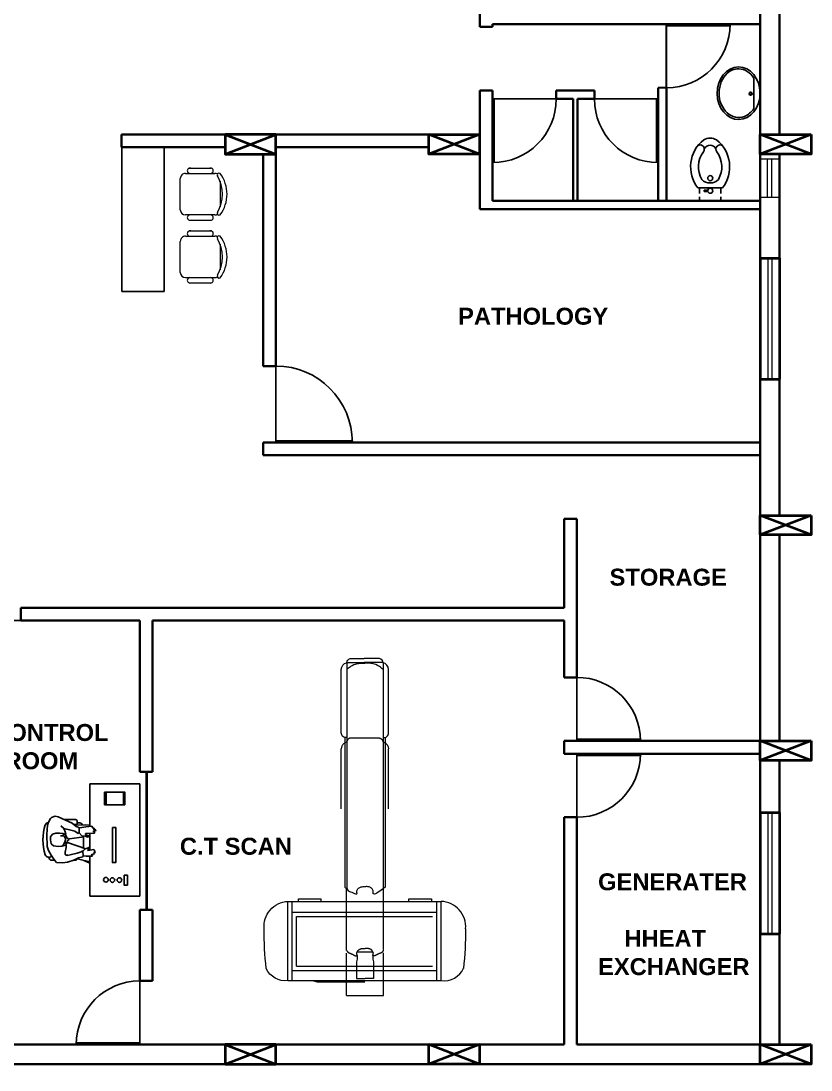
# Model space of a CAD drawing. Header units: inches. Extents: x -17070 to 527, y 504 to 2398.
# Drawn here: x -10616.26 to -10606.95, y 517.13 to 529.5 of the extents above; entities that cross this region are included whole.
import ezdxf

# ---------------------------------------------------------------- set-up
doc = ezdxf.new("R2010")
doc.units = ezdxf.units.IN
doc.linetypes.add('DGN_STYLE_4', pattern=[9.674615, 4.834286, -2.417143, 0.006043, -2.417143])
for name, color, linetype, lineweight in [('52-FL-PMS-EQUIP-OUTL', 1, 'Continuous', 20), ('54-F-PMS-EQ-MVT', 7, 'DGN_STYLE_4', 0), ('59-C-PMS-EQ-MVT', 7, 'DGN_STYLE_4', 0), ('COL', 5, 'Continuous', 40), ('ELE-1', 105, 'Continuous', 40), ('furniture', 42, 'Continuous', 9), ('section', 1, 'Continuous', 35), ('wall', 7, 'Continuous', 30), ('WIN', 4, 'Continuous', 20)]:
    doc.layers.add(name, color=color, linetype=linetype, lineweight=lineweight)
for name, color, linetype in [('A-Flor-Pfix', 140, 'Continuous'), ('DOOR', 5, 'Continuous'), ('elevation', 7, 'Continuous'), ('EWD_wall', 7, 'Continuous'), ('mez. flr.', 7, 'Continuous'), ('toilet furniture', 37, 'Continuous')]:
    doc.layers.add(name, color=color, linetype=linetype)
doc.styles.add('ROMANC', font='arialbd.ttf', dxfattribs={"height": 0.35})

# ---------------------------------------------------------------- blocks, each defined once
blk = doc.blocks.new('*U22')
at = {"layer": '52-FL-PMS-EQUIP-OUTL'}
for p, q in [((-0.637, 0.431, 0.55), (0.524, 0.431, 0.55)), ((0.649, 0.332, -0.586), (0.649, 0.016, -0.586)), ((0.722, 0.269, 0.55), (0.722, 0.013, 0.55)), ((0.649, -0.332, -0.533), (0.649, 0.016, -0.533)), ((0.722, -0.268, 0.603), (0.722, 0.013, 0.603)), ((-0.637, -0.431, 0.603), (0.524, -0.431, 0.603))]:
    blk.add_line(p, q, dxfattribs=at)
at = {"layer": '52-FL-PMS-EQUIP-OUTL', "extrusion": (0, 0, -1)}
for centre, radius, start, end in [((0.638, 0.348, -0.55), 0.0831, 348.8982, 90.7662), ((-0.524, 0.304, -0.55), 0.127, 89.9673, 167.1124), ((-0.642, 0.251, -0.55), 0.0813, 94.5275, 167.7656)]:
    blk.add_arc(centre, radius, start, end, dxfattribs=at)
at = {"layer": '52-FL-PMS-EQUIP-OUTL'}
for centre, radius, start, end in [((-0.638, -0.348, 0.603), 0.0831, 168.8982, 270.7662), ((0.524, -0.304, 0.603), 0.127, 269.9673, 347.1124), ((0.642, -0.251, 0.603), 0.0813, 274.5275, 347.7656)]:
    blk.add_arc(centre, radius, start, end, dxfattribs=at)
for points in [[(0.523, 0.332, 0.55), (0.542, 0.31, 0.172), (0.561, 0.288, -0.397), (0.58, 0.266, -0.586), (0.581, 0.264, -0.603), (0.613, 0.206, -0.586), (0.622, 0.173, -0.586), (0.628, 0.147, -0.586), (0.635, 0.121, -0.586), (0.637, 0.095, -0.586), (0.638, 0.076, -0.586), (0.64, 0.038, -0.595), (0.64, 0.038, -0.586), (0.64, 0.025, -0.397), (0.64, 0.012, 0.172), (0.64, -0.001, 0.55)], [(0.523, -0.332, 0.603), (0.542, -0.31, 0.224), (0.561, -0.288, -0.344), (0.58, -0.266, -0.533), (0.581, -0.264, -0.55), (0.613, -0.206, -0.533), (0.622, -0.173, -0.533), (0.628, -0.147, -0.533), (0.635, -0.121, -0.533), (0.637, -0.095, -0.533), (0.638, -0.076, -0.533), (0.64, -0.038, -0.543), (0.64, -0.038, -0.533), (0.64, -0.025, -0.344), (0.64, -0.012, 0.224), (0.64, 0.001, 0.603)]]:
    blk.add_open_spline(points, degree=3, knots=[0, 0, 0, 0, 0.453024, 0.453024, 0.453024, 0.493656, 0.493656, 0.493656, 0.525288, 0.525288, 0.525288, 0.548025, 0.548025, 0.548025, 1, 1, 1, 1], dxfattribs=at)
blk = doc.blocks.new('scan')
at = {"layer": '52-FL-PMS-EQUIP-OUTL'}
for p, q in [((-2.178, 2.59), (-0.379, 0.635)), ((-2.494, 2.301), (-0.689, 0.339)), ((-1.563, 1.957), (-0.368, 0.658)), ((-1.915, 1.634), (-0.72, 0.336)), ((0.239, 0.988), (-1.091, -0.236)), ((0.833, 0.266), (0.202, 0.953)), ((0.871, 0.301), (0.239, 0.988)), ((0.288, 0.86), (-0.968, -0.295)), ((0.285, 0.788), (-0.896, -0.298)), ((0.68, 0.358), (0.285, 0.788)), ((-0.368, 0.658), (-0.37, 0.609)), ((-0.72, 0.336), (-0.668, 0.339, 0.733)), ((0.871, 0.301), (-0.459, -0.923)), ((-0.459, -0.923), (-1.091, -0.236)), ((-0.422, -0.888), (-1.053, -0.201))]:
    blk.add_line(p, q, dxfattribs=at)
at = {"layer": '52-FL-PMS-EQUIP-OUTL', "extrusion": (0, 0, -1), "elevation": -0.733}
for points in [[(-0.148, 0.904), (-0.127, 0.927), (0.067, 0.749), (0.046, 0.726)], [(0.811, 0.022), (0.833, 0.045), (1.027, -0.134), (1.005, -0.157)]]:
    blk.add_lwpolyline(points, dxfattribs=at)
at = {"layer": '52-FL-PMS-EQUIP-OUTL', "extrusion": (0, 0, -1)}
for points in [[(-0.68, 0.358), (0.5, -0.728)], [(-0.752, 0.355), (-0.122, -0.225)], [(-0.124, -0.223), (0.503, -0.8)]]:
    blk.add_lwpolyline(points, dxfattribs=at)
at = {"layer": '52-FL-PMS-EQUIP-OUTL', "elevation": 0.733}
blk.add_lwpolyline([(0.659, 0.106), (0.628, 0.057), (0.213, -0.325)], dxfattribs=at)
at = {"layer": '52-FL-PMS-EQUIP-OUTL'}
for centre, radius, start, end in [((0.427, 0.761, 0.733), 0.295, 36.8048, 129.6732), ((-1.81, -1.417, 0.733), 3.415, 35.752, 43.5796), ((0.727, 0.501, 0.733), 0.247, 305.7193, 18.3067)]:
    blk.add_arc(centre, radius, start, end, dxfattribs=at)
at = {"layer": '52-FL-PMS-EQUIP-OUTL', "extrusion": (0, 0, -1)}
for centre, radius, start, end in [((0.881, -0.449, -0.733), 0.299, 312.6588, 45.5272), ((-1.468, 1.6, -0.733), 3.415, 310.5291, 318.3567), ((0.655, -0.76, -0.733), 0.254, 219.6563, 292.2437)]:
    blk.add_arc(centre, radius, start, end, dxfattribs=at)
at = {"layer": '52-FL-PMS-EQUIP-OUTL'}
for points, knots in [([(-0.379, 0.635), (-0.376, 0.627), (-0.373, 0.619), (-0.37, 0.611), (-0.364, 0.593), (-0.382, 0.575), (-0.389, 0.557), (-0.397, 0.538), (-0.401, 0.51), (-0.419, 0.503), (-0.429, 0.5), (-0.432, 0.524), (-0.442, 0.529), (-0.453, 0.534), (-0.464, 0.539), (-0.478, 0.539), (-0.49, 0.538), (-0.501, 0.535), (-0.511, 0.529), (-0.518, 0.525), (-0.525, 0.521), (-0.531, 0.516), (-0.536, 0.511), (-0.542, 0.506), (-0.548, 0.5)], [0, 0, 0, 0, 0.085026, 0.085026, 0.085026, 0.277926, 0.277926, 0.277926, 0.484481, 0.484481, 0.484481, 0.601973, 0.601973, 0.601973, 0.72525, 0.72525, 0.72525, 0.842096, 0.842096, 0.842096, 0.921536, 0.921536, 0.921536, 1, 1, 1, 1]), ([(-0.689, 0.339, 0.733), (-0.689, 0.339, 0.489), (-0.689, 0.339, 0.122), (-0.689, 0.339), (-0.689, 0.339, -0.012), (-0.641, 0.342), (-0.617, 0.347), (-0.597, 0.351), (-0.565, 0.354), (-0.562, 0.372), (-0.559, 0.382), (-0.581, 0.387), (-0.585, 0.398), (-0.589, 0.409), (-0.594, 0.42), (-0.592, 0.434), (-0.59, 0.446), (-0.586, 0.456), (-0.58, 0.466), (-0.575, 0.473), (-0.571, 0.479), (-0.565, 0.485), (-0.559, 0.49), (-0.554, 0.495), (-0.548, 0.5)], [0, 0, 0, 0, 0.718979, 0.718979, 0.718979, 0.789836, 0.789836, 0.789836, 0.849955, 0.849955, 0.849955, 0.884152, 0.884152, 0.884152, 0.920032, 0.920032, 0.920032, 0.954041, 0.954041, 0.954041, 0.977162, 0.977162, 0.977162, 1, 1, 1, 1])]:
    blk.add_open_spline(points, degree=3, knots=knots, dxfattribs=at)
at = {"layer": '54-F-PMS-EQ-MVT'}
for p, q in [((-1.86, 1.673, 0.767), (-1.605, 1.907, 0.733)), ((-0.963, 1.365, 0.733), (-1.442, 1.885, 0.733)), ((-1.373, 0.988, 0.767), (-1.851, 1.508, 0.767)), ((0.122, 0.095), (-0.366, 0.626)), ((-0.208, -0.193), (-0.688, 0.329)), ((0.481, -0.295), (0.143, 0.072)), ((0.039, -0.002), (-0.096, -0.126)), ((0.159, -0.592), (-0.181, -0.222))]:
    blk.add_line(p, q, dxfattribs=at)
at = {"layer": '54-F-PMS-EQ-MVT', "elevation": 0.762}
blk.add_lwpolyline([(0.069, -0.033), (0.099, -0.066), (0.128, -0.085), (0.261, -0.229), (0.187, -0.297)], dxfattribs=at)
at = {"layer": '54-F-PMS-EQ-MVT', "extrusion": (0, 0, -1), "elevation": -0.762}
blk.add_lwpolyline([(0.068, -0.158), (0.038, -0.191), (0.021, -0.222), (-0.112, -0.366), (-0.185, -0.299)], dxfattribs=at)
at = {"layer": '54-F-PMS-EQ-MVT', "extrusion": (0, 0, -1)}
for centre, radius, start, end in [((1.579, 1.862, -0.733), 0.0524, 59.623, 132.8611), ((1.502, 1.829, -0.733), 0.0822, 60.2762, 137.4213)]:
    blk.add_arc(centre, radius, start, end, dxfattribs=at)
at = {"layer": '54-F-PMS-EQ-MVT'}
for centre, radius, start, end in [((-1.791, 1.564, 0.767), 0.0822, 145.499, 222.6441), ((-1.817, 1.643, 0.767), 0.0524, 144.8459, 218.0839)]:
    blk.add_arc(centre, radius, start, end, dxfattribs=at)
for points, knots in [([(0.122, 0.095), (0.122, 0.088), (0.123, 0.082), (0.123, 0.075), (0.124, 0.056), (0.111, 0.038), (0.104, 0.021), (0.097, 0.002), (0.092, -0.027), (0.075, -0.033), (0.065, -0.037), (0.061, -0.012), (0.051, -0.007), (0.04, -0.003), (0.029, 0.003), (0.016, 0.002), (0.003, 0.002), (-0.007, -0.002), (-0.018, -0.007), (-0.025, -0.011), (-0.032, -0.015), (-0.037, -0.02), (-0.043, -0.025), (-0.049, -0.031), (-0.055, -0.036)], [0, 0, 0, 0, 0.069828, 0.069828, 0.069828, 0.265932, 0.265932, 0.265932, 0.475918, 0.475918, 0.475918, 0.595361, 0.595361, 0.595361, 0.720687, 0.720687, 0.720687, 0.839473, 0.839473, 0.839473, 0.920232, 0.920232, 0.920232, 1, 1, 1, 1]), ([(-0.201, -0.197), (-0.194, -0.199), (-0.187, -0.201), (-0.18, -0.204), (-0.161, -0.209), (-0.142, -0.195), (-0.124, -0.189), (-0.104, -0.184), (-0.076, -0.181), (-0.068, -0.164), (-0.064, -0.155), (-0.088, -0.149), (-0.092, -0.139), (-0.096, -0.128), (-0.1, -0.116), (-0.099, -0.103), (-0.097, -0.09), (-0.093, -0.08), (-0.086, -0.07), (-0.082, -0.064), (-0.077, -0.057), (-0.072, -0.052), (-0.066, -0.046), (-0.06, -0.041), (-0.055, -0.036)], [0, 0, 0, 0, 0.076874, 0.076874, 0.076874, 0.271493, 0.271493, 0.271493, 0.479888, 0.479888, 0.479888, 0.598426, 0.598426, 0.598426, 0.722802, 0.722802, 0.722802, 0.840689, 0.840689, 0.840689, 0.920837, 0.920837, 0.920837, 1, 1, 1, 1])]:
    blk.add_open_spline(points, degree=3, knots=knots, dxfattribs=at)
at = {"layer": '59-C-PMS-EQ-MVT'}
blk.add_line((0.481, -0.295), (0.159, -0.592), dxfattribs=at)
at = {"linetype": 'Continuous', "extrusion": (0, 0, -1), "xscale": 0.6450640874168353, "yscale": 0.6450640873965767, "zscale": -0.6450640874117683, "rotation": 47.38858204816648}
blk.add_blockref('*U22', (2.052, 2.137, -0.378), dxfattribs=at)
blk = doc.blocks.new("visitor's chair")
at = {"layer": 'furniture', "color": 0, "lineweight": 18}
for p, q in [((743.919, 182.76), (743.919, 183.107)), ((744.012, 183.168), (744.315, 183.168)), ((744.409, 183.107), (744.409, 182.76)), ((743.858, 182.804), (743.858, 183.064)), ((744.471, 182.804), (744.471, 183.064)), ((744.347, 182.699), (743.98, 182.699))]:
    blk.add_line(p, q, dxfattribs=at)
for centre, radius, start, end in [((744.164, 182.842), 0.408, 53.1301, 126.8699), ((744.164, 182.797), 0.401, 57.5758, 122.4242), ((743.888, 183.055), 0.0319, 343.7398, 196.2602), ((743.937, 183.155), 0.0224, 143.3099, 302.0274), ((743.98, 183.107), 0.0612, 152.4156, 180), ((744.391, 183.155), 0.0224, 237.9726, 36.6901), ((744.347, 183.107), 0.0612, 360, 27.5844), ((744.44, 183.055), 0.0319, 343.7398, 196.2602), ((743.888, 182.813), 0.0319, 163.7398, 16.2602), ((744.44, 182.813), 0.0319, 163.7398, 16.2602), ((743.98, 182.76), 0.0612, 180, 270), ((744.347, 182.76), 0.0612, 270, 360)]:
    blk.add_arc(centre, radius, start, end, dxfattribs=at)
blk = doc.blocks.new('tble')
at = {"ltscale": 0.0005}
for p, q in [((-12291.467, 297.078), (-12290.967, 297.078)), ((-12291.467, 296.628), (-12291.467, 297.078)), ((-12290.967, 297.078), (-12290.967, 295.378))]:
    blk.add_line(p, q, dxfattribs=at)
at = {"layer": 'elevation', "ltscale": 0.0005}
for q in [(-12291.467, 296.628), (-12290.967, 295.378)]:
    blk.add_line((-12291.467, 295.378), q, dxfattribs=at)
at = {"rotation": 270}
for p in [(-12473.475, 1040.689), (-12473.475, 1039.949)]:
    blk.add_blockref("visitor's chair", p, dxfattribs=at)
blk = doc.blocks.new('A$C031929D8')
at = {"layer": 'A-Flor-Pfix'}
for p, q in [((0, -13.39), (1.62, -13.39)), ((0, -22.61), (0, -13.39)), ((3.12, -13.39), (5.57, -13.39)), ((5.57, -23.31), (5.57, -12.69)), ((0, -22.61), (1.62, -22.61)), ((3.12, -22.61), (5.57, -22.61)), ((4.07, -19.06), (4.53, -19.06)), ((4.07, -20.55), (4.07, -19.06)), ((4.53, -20.55), (4.07, -20.55)), ((4.53, -19.06), (4.53, -20.55))]:
    blk.add_line(p, q, dxfattribs=at)
for centre in [(4.34, -17.96), (9.77, -17.96)]:
    blk.add_circle(centre, 1.1, dxfattribs=at)
for centre, radius, start, end in [((14.71, -24.38), 14.84, 38.0593, 128.0114), ((14.72, -24.06), 11.1, 54.0717, 119.8254), ((22.38, -13.7), 1.79, 230.0447, 34.4638), ((11.85, -17.61), 4.14, 129.8929, 185.4705), ((11.85, -18.39), 4.14, 174.5295, 230.1071), ((21.27, -18), 2.82, 296.8113, 63.1887), ((21.27, -18), 5.82, 331.6141, 28.3859), ((14.71, -11.62), 14.84, 231.9886, 321.9407), ((14.72, -11.94), 11.1, 240.1746, 305.9283), ((22.38, -22.3), 1.79, 325.5362, 129.9553)]:
    blk.add_arc(centre, radius, start, end, dxfattribs=at)
blk = doc.blocks.new('A$C6D011404')
at = {"layer": 'toilet furniture'}
for q in [(118, 64), (434, 64)]:
    blk.add_line((281, 64), q, dxfattribs=at)
for radius in [16.7, 11.9]:
    blk.add_circle((281, 99), radius, dxfattribs=at)
at = {"layer": 'toilet furniture', "extrusion": (0, 0, -1)}
blk.add_ellipse((276, 225), major_axis=(276, -2), ratio=0.815709, start_param=3.141593, end_param=9.424778, dxfattribs=at)
at = {"layer": 'toilet furniture'}
blk.add_open_spline([(118, 64), (58, 102), (22, 162), (20, 223), (20, 225), (20, 227), (20, 268), (36, 309), (113, 396), (192, 429), (355, 430), (435, 397), (529, 293), (543, 225), (505, 126), (475, 90), (434, 64)], degree=3, knots=[5.365258, 5.365258, 5.365258, 5.365258, 6.257078, 6.257078, 6.283185, 6.283185, 6.283185, 6.901165, 6.901165, 7.841015, 7.841015, 8.780865, 8.780865, 9.720714, 9.720714, 10.328696, 10.328696, 10.328696, 10.328696], dxfattribs=at)

msp = doc.modelspace()

# ---------------------------------------------------------------- linework, layer by layer
for p, q in [((-10615.44733, 520.50412), (-10614.85833, 520.50412)), ((-10615.44733, 520.00099), (-10615.44733, 520.50412)), ((-10614.85833, 520.50412), (-10614.85833, 519.17888)), ((-10615.94488, 520.01626), (-10615.94973, 519.95842)), ((-10615.93292, 520.05186), (-10615.94488, 520.01626)), ((-10615.93658, 520.04397), (-10615.93557, 520.04397)), ((-10615.91189, 520.09276), (-10615.93292, 520.05186)), ((-10615.89704, 520.10516), (-10615.91189, 520.09276)), ((-10615.85365, 520.11968), (-10615.89704, 520.10516)), ((-10615.81856, 520.11443), (-10615.85365, 520.11968)), ((-10615.65365, 520.0408), (-10615.81856, 520.11443)), ((-10615.75716, 519.9812), (-10615.79049, 520.00925)), ((-10615.79049, 520.00925), (-10615.79049, 520.00925)), ((-10615.79049, 520.00925), (-10615.79049, 520.00925)), ((-10615.79049, 520.00925), (-10615.79049, 520.00925)), ((-10615.7432, 520.08078), (-10615.61667, 520.08078)), ((-10615.60979, 519.99873), (-10615.65365, 520.0408)), ((-10615.61667, 520.02188), (-10615.63392, 520.02188)), ((-10615.50277, 520.01977), (-10615.61856, 520.01626)), ((-10615.59458, 520.05869), (-10615.59458, 520.04397)), ((-10615.59458, 520.04397), (-10615.57985, 520.04397)), ((-10615.44733, 520.0168), (-10615.50277, 520.01977)), ((-10615.42207, 520.00399), (-10615.49575, 519.99523)), ((-10615.41505, 519.99347), (-10615.42207, 520.00399)), ((-10615.94973, 519.95842), (-10615.95401, 519.90583)), ((-10615.95401, 519.90583), (-10615.94797, 519.76559)), ((-10615.90979, 519.87778), (-10615.91155, 519.84097)), ((-10615.88699, 519.90758), (-10615.90979, 519.87778)), ((-10615.84664, 519.91985), (-10615.88699, 519.90758)), ((-10615.80277, 519.9216), (-10615.84664, 519.91985)), ((-10615.76656, 519.91882), (-10615.80277, 519.9216)), ((-10615.74932, 519.89421), (-10615.79391, 519.88805)), ((-10615.79391, 519.88805), (-10615.75019, 519.88513)), ((-10615.76656, 519.91882), (-10615.74932, 519.89421)), ((-10615.7326, 519.90583), (-10615.76656, 519.91882)), ((-10615.74312, 519.9479), (-10615.75716, 519.9812)), ((-10615.7519, 519.97594), (-10615.67119, 519.95491)), ((-10615.75019, 519.88513), (-10615.73852, 519.86544)), ((-10615.72909, 519.90933), (-10615.74312, 519.9479)), ((-10615.72207, 519.87953), (-10615.7326, 519.90583)), ((-10615.7315, 519.88576), (-10615.7243, 519.85842)), ((-10615.7133, 519.862), (-10615.72207, 519.87953)), ((-10615.68874, 519.85499), (-10615.5133, 519.87953)), ((-10615.67119, 519.95491), (-10615.62207, 519.94439)), ((-10615.62207, 519.94439), (-10615.58523, 519.9181)), ((-10615.58347, 519.99172), (-10615.60979, 519.99873)), ((-10615.58523, 519.9181), (-10615.57295, 519.92336)), ((-10615.57295, 519.9812), (-10615.58347, 519.99172)), ((-10615.54137, 519.98646), (-10615.57581, 519.98406)), ((-10615.57295, 519.92336), (-10615.57295, 519.9812)), ((-10615.57295, 519.92336), (-10615.54137, 519.89005)), ((-10615.49575, 519.99523), (-10615.54137, 519.98646)), ((-10615.54137, 519.89005), (-10615.49926, 519.88479)), ((-10615.52095, 519.87846), (-10615.52095, 519.74653)), ((-10615.49926, 519.88479), (-10615.4747, 519.87428)), ((-10615.49751, 519.91635), (-10615.394, 519.9216)), ((-10615.49751, 519.90583), (-10615.49751, 519.91635)), ((-10615.46242, 519.8883), (-10615.49751, 519.90583)), ((-10615.4747, 519.87428), (-10615.46242, 519.87953)), ((-10615.46242, 519.87953), (-10615.46242, 519.8883)), ((-10615.46066, 519.88479), (-10615.44733, 519.88521)), ((-10615.44733, 519.72009), (-10615.44733, 519.91889)), ((-10615.4168, 519.98471), (-10615.41505, 519.99347)), ((-10615.39575, 519.9812), (-10615.4168, 519.98471)), ((-10615.41329, 519.94089), (-10615.37996, 519.9479)), ((-10615.39224, 519.93913), (-10615.41329, 519.94089)), ((-10615.40803, 519.96543), (-10615.39575, 519.97244)), ((-10615.38698, 519.96367), (-10615.40803, 519.96543)), ((-10615.39575, 519.97244), (-10615.39575, 519.9812)), ((-10615.394, 519.9216), (-10615.39049, 519.93037)), ((-10615.39049, 519.93037), (-10615.39224, 519.93913)), ((-10615.37821, 519.96192), (-10615.38698, 519.96367)), ((-10615.37996, 519.9479), (-10615.37821, 519.96192)), ((-10615.94797, 519.76559), (-10615.93309, 519.71651)), ((-10615.91155, 519.84097), (-10615.90102, 519.79539)), ((-10615.90102, 519.79539), (-10615.87471, 519.77085)), ((-10615.87471, 519.77085), (-10615.81856, 519.76559)), ((-10615.81856, 519.76559), (-10615.77899, 519.76815)), ((-10615.75652, 519.7881), (-10615.77899, 519.76815)), ((-10615.77899, 519.76815), (-10615.7326, 519.77962)), ((-10615.74032, 519.81328), (-10615.75652, 519.7881)), ((-10615.73492, 519.84385), (-10615.74032, 519.81328)), ((-10615.73852, 519.86544), (-10615.73492, 519.84385)), ((-10615.7326, 519.77962), (-10615.72032, 519.79715)), ((-10615.72286, 519.81382), (-10615.7315, 519.79655)), ((-10615.72733, 519.75157), (-10615.72733, 519.78137)), ((-10615.72032, 519.79715), (-10615.71155, 519.82344)), ((-10615.70277, 519.8585), (-10615.7133, 519.862)), ((-10615.7133, 519.83045), (-10615.69751, 519.83746)), ((-10615.71155, 519.82344), (-10615.7133, 519.83045)), ((-10615.70979, 519.80942), (-10615.494, 519.73755)), ((-10615.69576, 519.84798), (-10615.70277, 519.8585)), ((-10615.69751, 519.83746), (-10615.69576, 519.84798)), ((-10615.93658, 519.63903), (-10615.92589, 519.63903)), ((-10615.93309, 519.71651), (-10615.90453, 519.66217)), ((-10615.92589, 519.63903), (-10615.92589, 519.62431)), ((-10615.90453, 519.66217), (-10615.88656, 519.63763)), ((-10615.88656, 519.63763), (-10615.86067, 519.59731)), ((-10615.73786, 519.69723), (-10615.72733, 519.75157)), ((-10615.73611, 519.67094), (-10615.73786, 519.69723)), ((-10615.73084, 519.66217), (-10615.73611, 519.67094)), ((-10615.71505, 519.65867), (-10615.73084, 519.66217)), ((-10615.70523, 519.66112), (-10615.72611, 519.66112)), ((-10615.67997, 519.66743), (-10615.71505, 519.65867)), ((-10615.59575, 519.68496), (-10615.67997, 519.66743)), ((-10615.54838, 519.70249), (-10615.59575, 519.68496)), ((-10615.58172, 519.62887), (-10615.53084, 519.64114)), ((-10615.52909, 519.71301), (-10615.54838, 519.70249)), ((-10615.53084, 519.64114), (-10615.52733, 519.65165)), ((-10615.52733, 519.65165), (-10615.52909, 519.71301)), ((-10615.50277, 519.73579), (-10615.52895, 519.70808)), ((-10615.52734, 519.65207), (-10615.48873, 519.65165)), ((-10615.47645, 519.74281), (-10615.50277, 519.73579)), ((-10615.48873, 519.65165), (-10615.45189, 519.64815)), ((-10615.46066, 519.75332), (-10615.47645, 519.74281)), ((-10615.47294, 519.72177), (-10615.44663, 519.74631)), ((-10615.47119, 519.71651), (-10615.47294, 519.72177)), ((-10615.40101, 519.72703), (-10615.47119, 519.71651)), ((-10615.45014, 519.75332), (-10615.46066, 519.75332)), ((-10615.45189, 519.64815), (-10615.41856, 519.6499)), ((-10615.44663, 519.74631), (-10615.45014, 519.75332)), ((-10615.44733, 519.17888), (-10615.44733, 519.64839)), ((-10615.43084, 519.66568), (-10615.39575, 519.6762)), ((-10615.41505, 519.66042), (-10615.43084, 519.66568)), ((-10615.41856, 519.6499), (-10615.41505, 519.66042)), ((-10615.40452, 519.68496), (-10615.38522, 519.69372)), ((-10615.394, 519.68145), (-10615.40452, 519.68496)), ((-10615.38873, 519.71651), (-10615.40101, 519.72703)), ((-10615.3975, 519.70424), (-10615.38873, 519.71651)), ((-10615.38522, 519.70249), (-10615.3975, 519.70424)), ((-10615.39575, 519.6762), (-10615.394, 519.68145)), ((-10615.38522, 519.69372), (-10615.38522, 519.70249)), ((-10615.9038, 519.60222), (-10615.86382, 519.60222)), ((-10615.86067, 519.59731), (-10615.83962, 519.57628)), ((-10615.83962, 519.57628), (-10615.76944, 519.57102)), ((-10615.76944, 519.57102), (-10615.71155, 519.57979)), ((-10615.71155, 519.57979), (-10615.63611, 519.60433)), ((-10615.64258, 519.60222), (-10615.61667, 519.60222)), ((-10615.63611, 519.60433), (-10615.58172, 519.62887)), ((-10615.52909, 519.60433), (-10615.59224, 519.61835)), ((-10615.46066, 519.58855), (-10615.52909, 519.60433)), ((-10615.5168, 519.59731), (-10615.44733, 519.5688)), ((-10615.44733, 519.58688), (-10615.46066, 519.58855)), ((-10614.85833, 519.17888), (-10615.44733, 519.17888))]:
    msp.add_line(p, q)
for points in [[(-10615.05168, 520.25694), (-10615.27256, 520.25694), (-10615.27256, 520.40418), (-10615.05168, 520.40418)], [(-10615.03352, 520.25694), (-10615.25439, 520.25694), (-10615.25439, 520.40418), (-10615.03352, 520.40418)], [(-10615.00337, 519.30618), (-10615.04161, 519.30618), (-10615.04161, 519.42508), (-10615.00337, 519.42508)]]:
    msp.add_lwpolyline(points, close=True)
for centre in [(-10615.257, 519.37133), (-10615.18157, 519.36838), (-10615.09875, 519.36838)]:
    msp.add_circle(centre, 0.02718)
for centre, radius, start, end in [((-10615.42432, 519.8415), 0.57519, 162.079787, 197.920213), ((-10615.93658, 520.00716), 0.03681, 90, 162.079787), ((-10615.61667, 520.05869), 0.02209, 0, 90), ((-10615.61667, 520.04397), 0.02209, 270, 0), ((-10615.57985, 519.98507), 0.0589, 35.049807, 90), ((-10615.93658, 519.67585), 0.03681, 197.920213, 270), ((-10615.92009, 519.66112), 0.02209, 270, 342.823547), ((-10615.9038, 519.62431), 0.02209, 180, 270), ((-10615.61667, 519.62431), 0.02209, 270, 0)]:
    msp.add_arc(centre, radius, start, end)
at = {"layer": 'COL', "ltscale": 0.0005}
for p, q in [((-10613.85333, 527.92797), (-10613.25333, 528.15797)), ((-10613.85333, 528.15797), (-10613.25333, 527.92797)), ((-10613.85333, 527.92797), (-10613.25333, 528.15797)), ((-10613.85333, 528.15797), (-10613.25333, 527.92797)), ((-10610.85333, 527.92797), (-10611.45333, 528.15797)), ((-10610.85333, 528.15797), (-10611.45333, 527.92797)), ((-10610.85333, 527.92797), (-10611.45333, 528.15797)), ((-10610.85333, 528.15797), (-10611.45333, 527.92797)), ((-10606.94833, 527.92797), (-10607.54833, 528.15797)), ((-10606.94833, 528.15797), (-10607.54833, 527.92797)), ((-10606.94833, 527.92797), (-10607.54833, 528.15797)), ((-10606.94833, 528.15797), (-10607.54833, 527.92797)), ((-10606.94833, 523.43797), (-10607.54833, 523.66797)), ((-10606.94833, 523.66797), (-10607.54833, 523.43797)), ((-10606.94833, 523.43797), (-10607.54833, 523.66797)), ((-10606.94833, 523.66797), (-10607.54833, 523.43797)), ((-10606.94833, 523.43797), (-10607.54833, 523.66797)), ((-10606.94833, 523.66797), (-10607.54833, 523.43797)), ((-10606.94833, 523.43797), (-10607.54833, 523.66797)), ((-10606.94833, 523.66797), (-10607.54833, 523.43797)), ((-10606.94833, 520.77797), (-10607.54833, 521.00797)), ((-10606.94833, 521.00797), (-10607.54833, 520.77797)), ((-10606.94833, 520.77797), (-10607.54833, 521.00797)), ((-10606.94833, 521.00797), (-10607.54833, 520.77797)), ((-10606.94833, 520.77797), (-10606.94833, 520.77797)), ((-10613.85333, 517.19797), (-10613.25333, 517.42797)), ((-10613.85333, 517.42797), (-10613.25333, 517.19797)), ((-10613.85333, 517.19797), (-10613.25333, 517.42797)), ((-10613.85333, 517.42797), (-10613.25333, 517.19797)), ((-10610.85333, 517.19797), (-10611.45333, 517.42797)), ((-10610.85333, 517.42797), (-10611.45333, 517.19797)), ((-10610.85333, 517.19797), (-10611.45333, 517.42797)), ((-10610.85333, 517.42797), (-10611.45333, 517.19797)), ((-10606.94833, 517.19797), (-10607.54833, 517.42797)), ((-10606.94833, 517.42797), (-10607.54833, 517.19797)), ((-10606.94833, 517.19797), (-10607.54833, 517.42797)), ((-10606.94833, 517.42797), (-10607.54833, 517.19797))]:
    msp.add_line(p, q, dxfattribs=at)
for points in [[(-10613.85333, 528.15797), (-10613.85333, 527.92797), (-10613.25333, 527.92797), (-10613.25333, 528.15797)], [(-10613.85333, 528.15797), (-10613.85333, 527.92797), (-10613.25333, 527.92797), (-10613.25333, 528.15797)], [(-10610.85333, 528.15797), (-10610.85333, 527.92797), (-10611.45333, 527.92797), (-10611.45333, 528.15797)], [(-10610.85333, 528.15797), (-10610.85333, 527.92797), (-10611.45333, 527.92797), (-10611.45333, 528.15797)], [(-10606.94833, 528.15797), (-10606.94833, 527.92797), (-10607.54833, 527.92797), (-10607.54833, 528.15797)], [(-10606.94833, 528.15797), (-10606.94833, 527.92797), (-10607.54833, 527.92797), (-10607.54833, 528.15797)], [(-10606.94833, 523.66797), (-10606.94833, 523.43797), (-10607.54833, 523.43797), (-10607.54833, 523.66797)], [(-10606.94833, 523.66797), (-10606.94833, 523.43797), (-10607.54833, 523.43797), (-10607.54833, 523.66797)], [(-10606.94833, 523.66797), (-10606.94833, 523.43797), (-10607.54833, 523.43797), (-10607.54833, 523.66797)], [(-10606.94833, 523.66797), (-10606.94833, 523.43797), (-10607.54833, 523.43797), (-10607.54833, 523.66797)], [(-10606.94833, 521.00797), (-10606.94833, 520.77797), (-10607.54833, 520.77797), (-10607.54833, 521.00797)], [(-10606.94833, 521.00797), (-10606.94833, 520.77797), (-10607.54833, 520.77797), (-10607.54833, 521.00797)], [(-10613.85333, 517.42797), (-10613.85333, 517.19797), (-10613.25333, 517.19797), (-10613.25333, 517.42797)], [(-10613.85333, 517.42797), (-10613.85333, 517.19797), (-10613.25333, 517.19797), (-10613.25333, 517.42797)], [(-10610.85333, 517.42797), (-10610.85333, 517.19797), (-10611.45333, 517.19797), (-10611.45333, 517.42797)], [(-10610.85333, 517.42797), (-10610.85333, 517.19797), (-10611.45333, 517.19797), (-10611.45333, 517.42797)], [(-10606.94833, 517.42797), (-10606.94833, 517.19797), (-10607.54833, 517.19797), (-10607.54833, 517.42797)], [(-10606.94833, 517.42797), (-10606.94833, 517.19797), (-10607.54833, 517.19797), (-10607.54833, 517.42797)]]:
    msp.add_lwpolyline(points, close=True, dxfattribs=at)
at = {"layer": 'DOOR', "ltscale": 0.0005}
for p, q in [((-10607.90083, 529.46032), (-10608.65083, 529.46032)), ((-10607.90083, 529.44032), (-10608.65083, 529.44032)), ((-10609.95083, 528.57797), (-10610.70083, 528.57797)), ((-10610.70083, 528.57797), (-10610.70083, 527.82797)), ((-10610.68083, 528.57797), (-10610.68083, 527.82797)), ((-10609.50083, 528.57797), (-10608.75083, 528.57797)), ((-10608.77083, 528.57797), (-10608.77083, 527.82797)), ((-10608.75083, 528.57797), (-10608.75083, 527.82797)), ((-10613.25333, 525.42797), (-10613.25333, 524.52797)), ((-10613.25333, 524.54797), (-10612.35333, 524.54797)), ((-10613.25333, 524.52797), (-10612.35333, 524.52797)), ((-10616.25833, 522.42797), (-10617.15833, 522.42797)), ((-10609.70833, 521.75797), (-10609.70833, 521.00797)), ((-10608.95833, 521.02797), (-10609.70833, 521.02797)), ((-10608.95833, 521.00797), (-10609.70833, 521.00797)), ((-10609.70833, 520.10797), (-10609.70833, 520.85797)), ((-10608.95833, 520.85797), (-10609.70833, 520.85797)), ((-10608.95833, 520.83797), (-10609.70833, 520.83797)), ((-10614.85833, 518.17797), (-10614.85833, 517.42797)), ((-10615.60833, 517.44797), (-10614.85833, 517.44797)), ((-10615.60833, 517.42797), (-10614.85833, 517.42797))]:
    msp.add_line(p, q, dxfattribs=at)
for centre, radius, start, end in [((-10608.65083, 529.46032), 0.75, 270, 0), ((-10610.70083, 528.57797), 0.75, 270, 360), ((-10608.75083, 528.57797), 0.75, 180, 270), ((-10613.25333, 524.52797), 0.9, 0, 90), ((-10609.70833, 521.00797), 0.75, 0, 90), ((-10609.70833, 520.85797), 0.75, 270, 360), ((-10614.85833, 517.42797), 0.75, 90, 180)]:
    msp.add_arc(centre, radius, start, end, dxfattribs=at)
at = {"layer": 'ELE-1', "ltscale": 0.0005}
for p, q in [((-10607.54833, 526.70236), (-10607.54833, 525.27236)), ((-10607.54833, 526.70236), (-10607.31833, 526.70236)), ((-10607.31833, 526.70236), (-10607.31833, 525.27236)), ((-10607.54833, 525.27236), (-10607.31833, 525.27236)), ((-10607.54833, 520.1629), (-10607.54833, 518.7329)), ((-10607.54833, 520.1629), (-10607.31833, 520.1629)), ((-10607.31833, 520.1629), (-10607.31833, 518.7329)), ((-10607.54833, 518.7329), (-10607.31833, 518.7329))]:
    msp.add_line(p, q, dxfattribs=at)
at = {"layer": 'elevation', "ltscale": 0.0005}
for p, q in [((-10613.40833, 522.57797), (-10613.25833, 522.57797)), ((-10614.78333, 520.64538), (-10614.78333, 519.01637)), ((-10614.77333, 520.64538), (-10614.77333, 519.01637))]:
    msp.add_line(p, q, dxfattribs=at)
msp.add_lwpolyline([(-10615.18023, 519.98854), (-10615.14164, 519.98854), (-10615.14164, 519.57493), (-10615.18023, 519.57493)], close=True, dxfattribs=at)
at = {"layer": 'section', "ltscale": 0.0005}
for p, q in [((-10607.54833, 531.63797), (-10607.54833, 528.15797)), ((-10607.31833, 530.85797), (-10607.31833, 528.15797)), ((-10610.85083, 529.58797), (-10610.85083, 529.42797)), ((-10610.70083, 529.42797), (-10610.85083, 529.42797)), ((-10610.70083, 529.46117), (-10607.54833, 529.46117)), ((-10610.70083, 529.42797), (-10610.70083, 529.46117)), ((-10608.65083, 529.46117), (-10607.54833, 529.46117)), ((-10608.65083, 529.46117), (-10608.65083, 529.44032)), ((-10610.85083, 528.67797), (-10610.70083, 528.67797)), ((-10610.85083, 528.67797), (-10610.85083, 527.27797)), ((-10610.70083, 527.37797), (-10610.70083, 528.67797)), ((-10609.95083, 528.57797), (-10609.95083, 528.67797)), ((-10609.95083, 528.67797), (-10609.50083, 528.67797)), ((-10609.50083, 528.67797), (-10609.50083, 528.57797)), ((-10608.75083, 528.71032), (-10608.75083, 527.37797)), ((-10608.65083, 528.71032), (-10608.65083, 527.37797)), ((-10609.95083, 528.57797), (-10609.75083, 528.57797)), ((-10609.75083, 527.37797), (-10609.75083, 528.57797)), ((-10609.70083, 527.37797), (-10609.70083, 528.57797)), ((-10609.70083, 528.57797), (-10609.50083, 528.57797)), ((-10613.85333, 528.15797), (-10615.07193, 528.15797)), ((-10615.07193, 528.15797), (-10615.07193, 528.00797)), ((-10613.25333, 528.15797), (-10613.25333, 527.92797)), ((-10613.25333, 528.15797), (-10613.25333, 527.92797)), ((-10611.45333, 528.15797), (-10613.25333, 528.15797)), ((-10611.45333, 528.15797), (-10611.45333, 527.92797)), ((-10611.45333, 528.15797), (-10611.45333, 527.92797)), ((-10607.54833, 528.15797), (-10607.54833, 527.92797)), ((-10607.54833, 528.15797), (-10607.54833, 527.92797)), ((-10613.85333, 528.00797), (-10615.07193, 528.00797)), ((-10613.40333, 527.92797), (-10613.40333, 525.42797)), ((-10611.45333, 528.00797), (-10613.25333, 528.00797)), ((-10613.25333, 528.00797), (-10613.25333, 525.42797)), ((-10607.54833, 527.92797), (-10607.54833, 523.66797)), ((-10607.31833, 527.92797), (-10607.31833, 523.66797)), ((-10610.70083, 527.37797), (-10607.54833, 527.37797)), ((-10610.85083, 527.27797), (-10607.54833, 527.27797)), ((-10613.25333, 525.42797), (-10613.40333, 525.42797)), ((-10607.54833, 524.52797), (-10613.40333, 524.52797)), ((-10613.40333, 524.52797), (-10613.40333, 524.37797)), ((-10609.85833, 524.37797), (-10613.40333, 524.37797)), ((-10607.54833, 524.37797), (-10609.85833, 524.37797)), ((-10609.85833, 522.57797), (-10609.85833, 523.62797)), ((-10609.70833, 523.62797), (-10609.85833, 523.62797)), ((-10609.70833, 521.75797), (-10609.70833, 523.62797)), ((-10607.54833, 523.43797), (-10607.54833, 523.66797)), ((-10607.54833, 523.66797), (-10607.54833, 523.43797)), ((-10607.54833, 523.66797), (-10607.54833, 523.43797)), ((-10607.54833, 523.66797), (-10607.54833, 523.43797)), ((-10606.94833, 523.43797), (-10606.94833, 523.66797)), ((-10606.94833, 523.66797), (-10606.94833, 523.43797)), ((-10606.94833, 523.43797), (-10606.94833, 523.66797)), ((-10607.54833, 523.43797), (-10607.54833, 521.00797)), ((-10606.94833, 523.43797), (-10607.47333, 523.43797)), ((-10607.31833, 523.43797), (-10607.31833, 521.00797)), ((-10616.25833, 522.57797), (-10616.25833, 522.42797)), ((-10609.85833, 522.57797), (-10616.25833, 522.57797)), ((-10614.85833, 522.42797), (-10616.25833, 522.42797)), ((-10614.85833, 522.42797), (-10614.85833, 520.64538)), ((-10609.85833, 522.42797), (-10614.70833, 522.42797)), ((-10614.70833, 522.42797), (-10614.70833, 520.64538)), ((-10609.85833, 521.75797), (-10609.85833, 522.42797)), ((-10609.85833, 521.75797), (-10609.70833, 521.75797)), ((-10609.85833, 520.85797), (-10609.85833, 521.00797)), ((-10609.85833, 521.00797), (-10607.54833, 521.00797)), ((-10607.54833, 520.77797), (-10607.54833, 521.00797)), ((-10607.54833, 521.00797), (-10607.54833, 520.77797)), ((-10607.54833, 521.00797), (-10607.54833, 520.77797)), ((-10607.54833, 521.00797), (-10607.54833, 520.77797)), ((-10606.94833, 521.00797), (-10607.47333, 521.00797)), ((-10606.94833, 521.00797), (-10606.94833, 520.77797)), ((-10606.94833, 521.00797), (-10606.94833, 520.77797)), ((-10606.94833, 520.77797), (-10606.94833, 521.00797)), ((-10609.85833, 520.85797), (-10607.54833, 520.85797)), ((-10607.54833, 520.77797), (-10607.54833, 517.42797)), ((-10607.31833, 520.77797), (-10607.31833, 517.42797)), ((-10614.85833, 520.64538), (-10614.70833, 520.64538)), ((-10609.85833, 517.42797), (-10609.85833, 520.10797)), ((-10609.85833, 520.10797), (-10609.70833, 520.10797)), ((-10609.70833, 517.42797), (-10609.70833, 520.10797)), ((-10614.85833, 519.01637), (-10614.85833, 518.17797)), ((-10614.85833, 519.01637), (-10614.70833, 519.01637)), ((-10614.70833, 519.01637), (-10614.70833, 518.17797)), ((-10614.85833, 518.17797), (-10614.70833, 518.17797)), ((-10617.75833, 517.42797), (-10613.40333, 517.42797)), ((-10617.75833, 517.42797), (-10613.40333, 517.42797)), ((-10613.25333, 517.42797), (-10611.45333, 517.42797)), ((-10613.25333, 517.42797), (-10613.25333, 517.19797)), ((-10613.25333, 517.42797), (-10613.25333, 517.19797)), ((-10611.45333, 517.42797), (-10611.45333, 517.19797)), ((-10611.45333, 517.42797), (-10611.45333, 517.19797)), ((-10609.85833, 517.42797), (-10611.30333, 517.42797)), ((-10609.85833, 517.42797), (-10611.30333, 517.42797)), ((-10606.94833, 517.42797), (-10609.70833, 517.42797)), ((-10606.94833, 517.42797), (-10609.70833, 517.42797)), ((-10607.54833, 517.19797), (-10607.54833, 517.42797)), ((-10607.54833, 517.42797), (-10607.54833, 517.19797)), ((-10607.54833, 517.42797), (-10607.54833, 517.19797)), ((-10607.54833, 517.42797), (-10607.54833, 517.19797)), ((-10606.94833, 517.42797), (-10606.94833, 517.19797)), ((-10606.94833, 517.19797), (-10606.94833, 517.42797)), ((-10617.75833, 517.19797), (-10613.25333, 517.19797)), ((-10617.75833, 517.19797), (-10613.40333, 517.19797)), ((-10617.60833, 517.19797), (-10613.40333, 517.19797)), ((-10613.25333, 517.19797), (-10611.45333, 517.19797)), ((-10606.94833, 517.19797), (-10611.45333, 517.19797)), ((-10607.09833, 517.19797), (-10611.30333, 517.19797)), ((-10606.94833, 517.19797), (-10611.30333, 517.19797))]:
    msp.add_line(p, q, dxfattribs=at)
at = {"layer": 'wall', "ltscale": 0.0005}
for q in [(-10608.65083, 529.44032), (-10608.75083, 528.71032)]:
    msp.add_line((-10608.65083, 528.71032), q, dxfattribs=at)
at = {"layer": 'WIN', "ltscale": 0.0005}
for p, q in [((-10607.54833, 527.86616), (-10607.54833, 527.41616)), ((-10607.31833, 527.86616), (-10607.54833, 527.86616)), ((-10607.45999, 527.41616), (-10607.45999, 527.86616)), ((-10607.40999, 527.41616), (-10607.40999, 527.86616)), ((-10607.31833, 527.86616), (-10607.31833, 527.41616)), ((-10607.31833, 527.41616), (-10607.54833, 527.41616)), ((-10607.45833, 526.70236), (-10607.45833, 525.27236)), ((-10607.40833, 526.70236), (-10607.40833, 525.27236)), ((-10607.45833, 520.1629), (-10607.45833, 518.7329)), ((-10607.40833, 520.1629), (-10607.40833, 518.7329))]:
    msp.add_line(p, q, dxfattribs=at)

# ---------------------------------------------------------------- block references
at = {"color": 4, "xscale": -1, "rotation": 42.61489752283273}
msp.add_blockref('scan', (-10612.26852, 518.55114), dxfattribs=at)
at = {"layer": 'A-Flor-Pfix', "extrusion": (0, 0, -1), "xscale": 0.02721735385500779, "yscale": 0.02721735385500779, "zscale": -0.02721735385508233, "rotation": 90}
msp.add_blockref('A$C031929D8', (10607.64723, 527.37797), dxfattribs=at)
at = {"layer": 'EWD_wall', "xscale": -0.001125003912013091, "yscale": 0.001125030517869163, "zscale": 0.001125, "rotation": 90.01467121919657}
msp.add_blockref('A$C6D011404', (-10607.54841, 528.9564), dxfattribs=at)
at = {"layer": 'mez. flr.'}
msp.add_blockref('tble', (1676.3951, 230.9302), dxfattribs=at)

# ---------------------------------------------------------------- texts
at = {"layer": 'elevation', "ltscale": 0.0005, "char_height": 0.2, "width": 335.6252416, "attachment_point": 1, "style": 'ROMANC'}
for s, insert in [('PATHOLOGY', (-10611.10742, 526.11646)), ('STORAGE', (-10609.32201, 523.0395)), ('CONTROL \\P  ROOM', (-10616.60816, 521.20831)), ('C.T SCAN', (-10614.38568, 519.86662)), ('GENERATER\\P\\P    HHEAT \\PEXCHANGER', (-10609.45766, 519.4479))]:
    msp.add_mtext(s, dxfattribs=dict(at, insert=insert))

doc.saveas('drawing.dxf')
